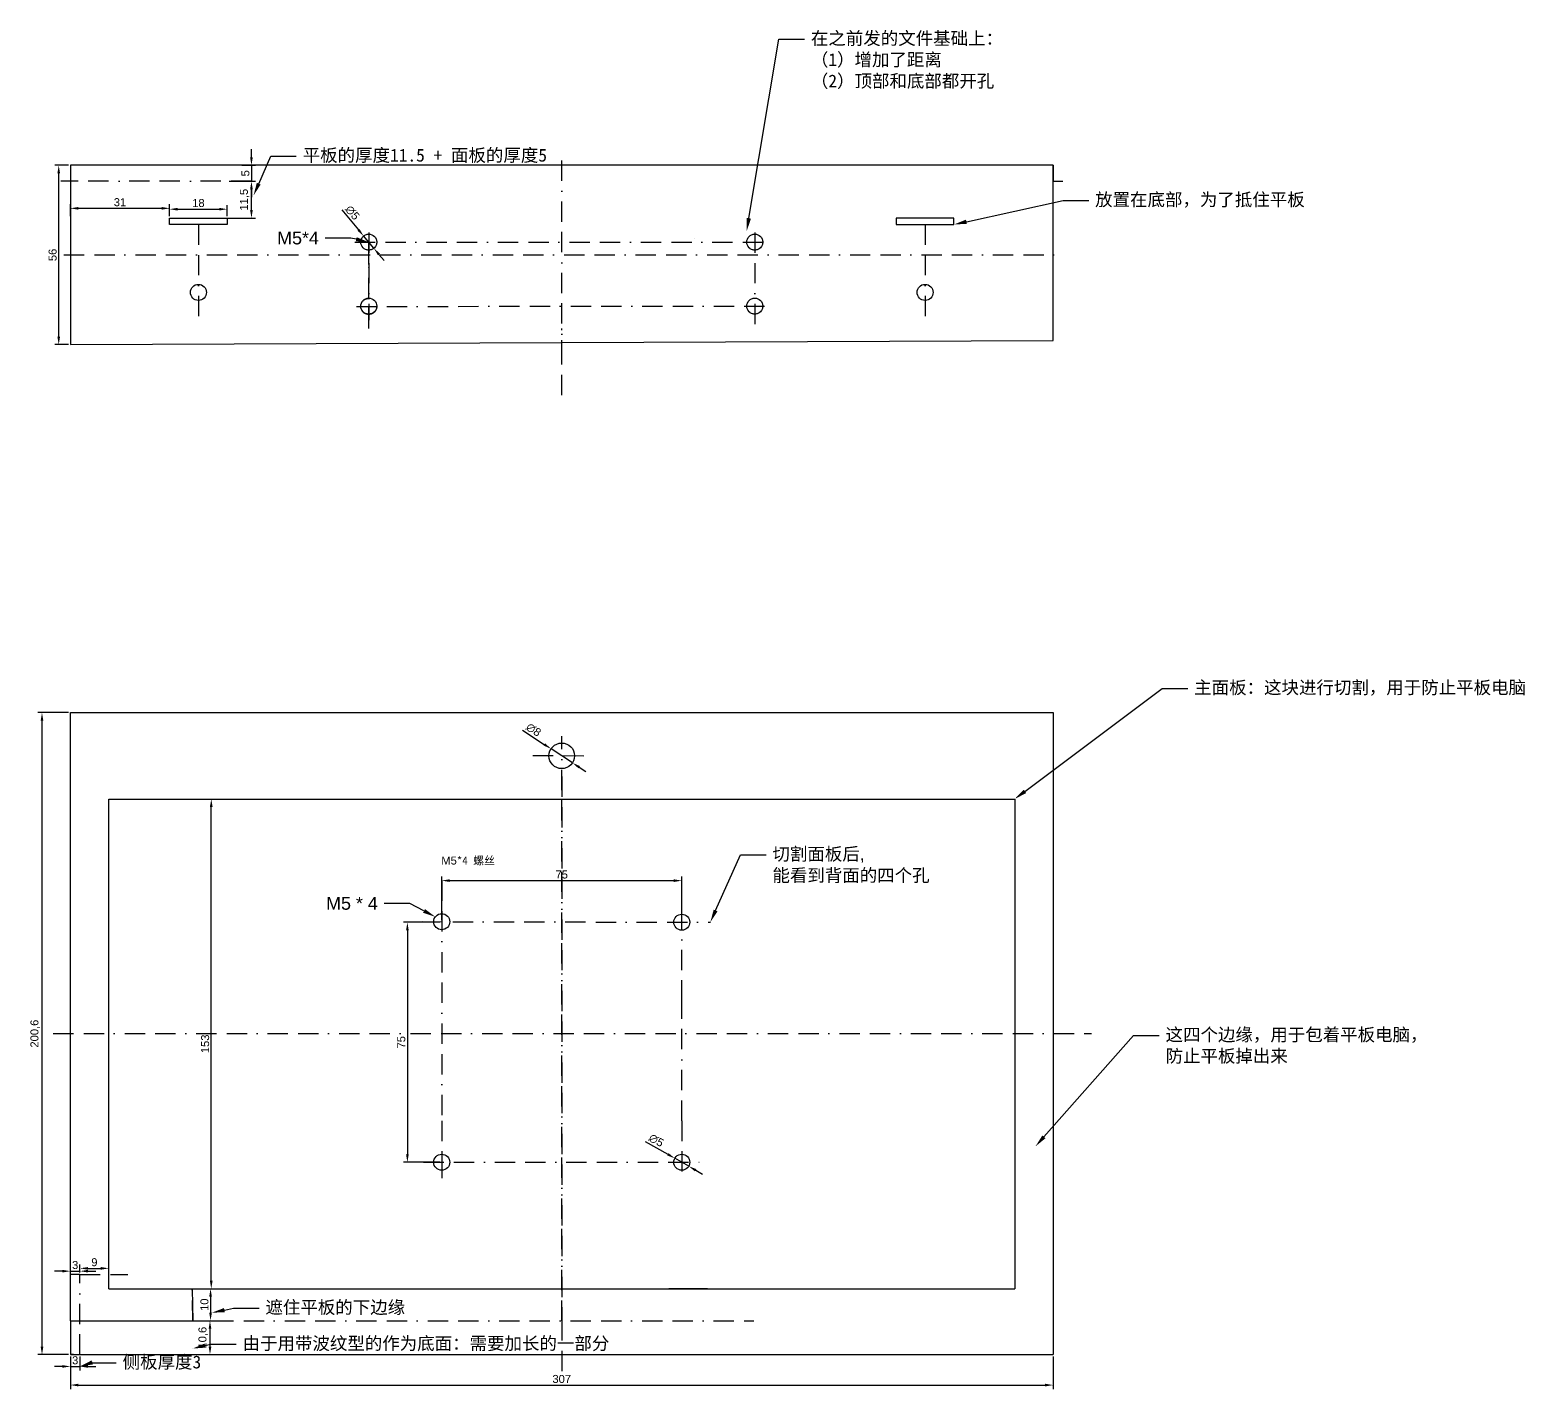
# Model space of a CAD drawing. Header units: millimetres. Extents: x -14 to 718, y 179 to 603.
# Drawn here: x -13.6 to 453.8, y 178.6 to 603.3 of the extents above; entities that cross this region are included whole.
import ezdxf
from ezdxf import colors
from ezdxf.entities.mleader import LeaderData, LeaderLine
from ezdxf.math import Vec2, Vec3

# ---------------------------------------------------------------- set-up
doc = ezdxf.new("R2010")
doc.units = ezdxf.units.MM
doc.linetypes.add('ACAD_ISO02W100', pattern=[15, 12, -3])
doc.linetypes.add('BORDER2', pattern=[22.225, 6.35, -3.175, 6.35, -3.175, 0, -3.175])
doc.layers.add('实线层', color=7, linetype='Continuous', lineweight=30)
doc.layers.add('注释层', color=245, linetype='Continuous', lineweight=30)
for name, color, linetype in [('标注层', 30, 'Continuous'), ('虚线层', 160, 'ACAD_ISO02W100'), ('辅助层', 240, 'BORDER2')]:
    doc.layers.add(name, color=color, linetype=linetype)
doc.styles.get("Standard").update_dxf_attribs({"font": 'arial.ttf'})
doc.dimstyles.new('ISO-25', dxfattribs={"dimtxt": 2.5, "dimasz": 2.5, "dimexe": 1.25, "dimexo": 0.625, "dimtad": 1, "dimtxsty": 'Standard', "dimcen": 2.5, "dimadec": 0, "dimazin": 0, "dimtfac": 1, "dimtmove": 0, "dimatfit": 3, "dimfxl": 1, "dimarcsym": 0})

# ---------------------------------------------------------------- blocks, each defined once
blk = doc.blocks.new('*D33')
at = {"layer": 'Defpoints', "color": 0, "transparency": 16777216}
for p in [(30, 547.56), (-1, 544.5), (30, 544.5)]:
    blk.add_point(p, dxfattribs=at)
at = {"layer": '标注层', "color": 0, "lineweight": -2, "transparency": 16777216}
for p, q in [((-1, 545.12), (-1, 548.81)), ((1.5, 547.56), (27.5, 547.56)), ((30, 545.12), (30, 548.81))]:
    blk.add_line(p, q, dxfattribs=at)
at = {"layer": '标注层', "color": 0, "transparency": 16777216}
for points in [[(1.5, 547.97), (1.5, 547.14), (-1, 547.56)], [(27.5, 547.97), (27.5, 547.14), (30, 547.56)]]:
    blk.add_solid(points, dxfattribs=at)
at = {"layer": '标注层', "color": 0, "transparency": 16777216, "insert": (14.5, 549.46), "char_height": 2.5, "attachment_point": 5}
blk.add_mtext('31', dxfattribs=at)
blk = doc.blocks.new('*D34')
at = {"layer": 'Defpoints', "color": 0, "transparency": 16777216}
for p in [(48, 547.29), (30, 544.5), (48, 544.5)]:
    blk.add_point(p, dxfattribs=at)
at = {"layer": '标注层', "color": 0, "lineweight": -2, "transparency": 16777216}
for p, q in [((30, 545.12), (30, 548.54)), ((32.5, 547.29), (45.5, 547.29)), ((48, 545.12), (48, 548.54))]:
    blk.add_line(p, q, dxfattribs=at)
at = {"layer": '标注层', "color": 0, "transparency": 16777216}
for points in [[(32.5, 547.7), (32.5, 546.87), (30, 547.29)], [(45.5, 547.7), (45.5, 546.87), (48, 547.29)]]:
    blk.add_solid(points, dxfattribs=at)
at = {"layer": '标注层', "color": 0, "transparency": 16777216, "insert": (39, 549.19), "char_height": 2.5, "attachment_point": 5}
blk.add_mtext('18', dxfattribs=at)
blk = doc.blocks.new('*D37')
at = {"layer": 'Defpoints', "color": 0, "transparency": 16777216}
for p in [(37.07, 210), (37.22, 200), (42.79, 200)]:
    blk.add_point(p, dxfattribs=at)
at = {"layer": '标注层', "color": 0, "lineweight": -2, "transparency": 16777216}
for p, q in [((37.7, 210), (44.04, 210)), ((42.79, 207.5), (42.79, 202.5)), ((37.85, 200), (44.04, 200))]:
    blk.add_line(p, q, dxfattribs=at)
at = {"layer": '标注层', "color": 0, "transparency": 16777216}
for points in [[(42.37, 207.5), (43.21, 207.5), (42.79, 210)], [(42.37, 202.5), (43.21, 202.5), (42.79, 200)]]:
    blk.add_solid(points, dxfattribs=at)
at = {"layer": '标注层', "color": 0, "transparency": 16777216, "insert": (40.89, 205), "char_height": 2.5, "attachment_point": 5, "rotation": 90}
blk.add_mtext('10', dxfattribs=at)
blk = doc.blocks.new('*D40')
at = {"layer": 'Defpoints', "color": 0, "transparency": 16777216}
for p in [(115, 324.5), (104.28, 249.5), (115, 249.5)]:
    blk.add_point(p, dxfattribs=at)
at = {"layer": '标注层', "color": 0, "lineweight": -2, "transparency": 16777216}
for p, q in [((114.37, 324.5), (103.03, 324.5)), ((104.28, 322), (104.28, 252)), ((114.37, 249.5), (103.03, 249.5))]:
    blk.add_line(p, q, dxfattribs=at)
at = {"layer": '标注层', "color": 0, "transparency": 16777216}
for points in [[(103.87, 322), (104.7, 322), (104.28, 324.5)], [(103.87, 252), (104.7, 252), (104.28, 249.5)]]:
    blk.add_solid(points, dxfattribs=at)
at = {"layer": '标注层', "color": 0, "transparency": 16777216, "insert": (102.39, 287), "char_height": 2.5, "attachment_point": 5, "rotation": 90}
blk.add_mtext('75', dxfattribs=at)
blk = doc.blocks.new('*D41')
at = {"layer": 'Defpoints', "color": 0, "transparency": 16777216}
for p in [(190, 337.5), (115, 324.5), (190, 324.52)]:
    blk.add_point(p, dxfattribs=at)
at = {"layer": '标注层', "color": 0, "lineweight": -2, "transparency": 16777216}
for p, q in [((115, 325.13), (115, 338.75)), ((117.5, 337.5), (187.5, 337.5)), ((190, 325.14), (190, 338.75))]:
    blk.add_line(p, q, dxfattribs=at)
at = {"layer": '标注层', "color": 0, "transparency": 16777216}
for points in [[(117.5, 337.92), (117.5, 337.08), (115, 337.5)], [(187.5, 337.92), (187.5, 337.08), (190, 337.5)]]:
    blk.add_solid(points, dxfattribs=at)
at = {"layer": '标注层', "color": 0, "transparency": 16777216, "insert": (152.5, 339.4), "char_height": 2.5, "attachment_point": 5}
blk.add_mtext('75', dxfattribs=at)
blk = doc.blocks.new('*D42')
at = {"layer": 'Defpoints', "color": 0, "transparency": 16777216}
for p in [(187.83, 250.74), (192.17, 248.26)]:
    blk.add_point(p, dxfattribs=at)
at = {"layer": '标注层', "color": 0, "lineweight": -2, "transparency": 16777216}
for p, q in [((178.61, 256.03), (185.66, 251.99)), ((192.17, 248.26), (187.83, 250.74)), ((194.34, 247.01), (196.51, 245.77))]:
    blk.add_line(p, q, dxfattribs=at)
at = {"layer": '标注层', "color": 0, "transparency": 16777216}
for points in [[(185.87, 252.35), (185.45, 251.63), (187.83, 250.74)], [(194.55, 247.37), (194.13, 246.65), (192.17, 248.26)]]:
    blk.add_solid(points, dxfattribs=at)
at = {"layer": '标注层', "color": 0, "transparency": 16777216, "insert": (182.03, 256.34), "char_height": 2.5, "attachment_point": 5, "rotation": 330.1764}
blk.add_mtext('∅5', dxfattribs=at)
blk = doc.blocks.new('*D44')
at = {"layer": 'Defpoints', "color": 0, "transparency": 16777216}
for p in [(-4.64, 561), (-1, 561), (-1, 505)]:
    blk.add_point(p, dxfattribs=at)
at = {"layer": '标注层', "color": 0, "lineweight": -2, "transparency": 16777216}
for p, q in [((-1.62, 561), (-5.89, 561)), ((-4.64, 507.5), (-4.64, 558.5)), ((-1.62, 505), (-5.89, 505))]:
    blk.add_line(p, q, dxfattribs=at)
at = {"layer": '标注层', "color": 0, "transparency": 16777216}
for points in [[(-5.06, 558.5), (-4.22, 558.5), (-4.64, 561)], [(-5.06, 507.5), (-4.22, 507.5), (-4.64, 505)]]:
    blk.add_solid(points, dxfattribs=at)
at = {"layer": '标注层', "color": 0, "transparency": 16777216, "insert": (-6.54, 533), "char_height": 2.5, "attachment_point": 5, "rotation": 90}
blk.add_mtext('56', dxfattribs=at)
blk = doc.blocks.new('*D54')
at = {"layer": 'Defpoints', "color": 0, "transparency": 16777216}
for p in [(-1, 189.4), (306, 189.4), (306, 179.89)]:
    blk.add_point(p, dxfattribs=at)
at = {"layer": '标注层', "color": 0, "lineweight": -2, "transparency": 16777216}
for p, q in [((-1, 188.78), (-1, 178.64)), ((306, 188.78), (306, 178.64)), ((1.5, 179.89), (303.5, 179.89))]:
    blk.add_line(p, q, dxfattribs=at)
at = {"layer": '标注层', "color": 0, "transparency": 16777216}
for points in [[(1.5, 180.31), (1.5, 179.47), (-1, 179.89)], [(303.5, 180.31), (303.5, 179.47), (306, 179.89)]]:
    blk.add_solid(points, dxfattribs=at)
at = {"layer": '标注层', "color": 0, "transparency": 16777216, "insert": (152.5, 181.79), "char_height": 2.5, "attachment_point": 5}
blk.add_mtext('307', dxfattribs=at)
blk = doc.blocks.new('*D56')
at = {"layer": 'Defpoints', "color": 0, "transparency": 16777216}
for p in [(-1, 189.4), (2, 189.4), (2, 185.72)]:
    blk.add_point(p, dxfattribs=at)
at = {"layer": '辅助层', "color": 0, "lineweight": -2, "transparency": 16777216}
for p, q in [((-1, 188.78), (-1, 184.47)), ((2, 188.78), (2, 184.47)), ((-3.5, 185.72), (-6, 185.72)), ((-1, 185.72), (2, 185.72)), ((4.5, 185.72), (7, 185.72))]:
    blk.add_line(p, q, dxfattribs=at)
at = {"layer": '辅助层', "color": 0, "transparency": 16777216}
for points in [[(-3.5, 186.13), (-3.5, 185.3), (-1, 185.72)], [(4.5, 186.13), (4.5, 185.3), (2, 185.72)]]:
    blk.add_solid(points, dxfattribs=at)
at = {"layer": '辅助层', "color": 0, "transparency": 16777216, "insert": (0.5, 187.62), "char_height": 2.5, "attachment_point": 5}
blk.add_mtext('3', dxfattribs=at)
blk = doc.blocks.new('*D57')
at = {"layer": 'Defpoints', "color": 0, "transparency": 16777216}
for p in [(-1, 390), (-9.87, 189.4), (-1, 189.4)]:
    blk.add_point(p, dxfattribs=at)
at = {"layer": '标注层', "color": 0, "lineweight": -2, "transparency": 16777216}
for p, q in [((-1.62, 390), (-11.12, 390)), ((-9.87, 387.5), (-9.87, 191.9)), ((-1.62, 189.4), (-11.12, 189.4))]:
    blk.add_line(p, q, dxfattribs=at)
at = {"layer": '标注层', "color": 0, "transparency": 16777216}
for points in [[(-10.28, 387.5), (-9.45, 387.5), (-9.87, 390)], [(-10.28, 191.9), (-9.45, 191.9), (-9.87, 189.4)]]:
    blk.add_solid(points, dxfattribs=at)
at = {"layer": '标注层', "color": 0, "transparency": 16777216, "insert": (-12, 289.7), "char_height": 2.5, "attachment_point": 5, "rotation": 90}
blk.add_mtext('200,6', dxfattribs=at)
blk = doc.blocks.new('*D59')
at = {"layer": 'Defpoints', "color": 0, "transparency": 16777216}
for p in [(51.98, 561), (51.99, 556), (55.57, 556)]:
    blk.add_point(p, dxfattribs=at)
at = {"layer": '标注层', "color": 0, "lineweight": -2, "transparency": 16777216}
for p, q in [((55.57, 563.5), (55.57, 566)), ((52.61, 561), (56.82, 561)), ((55.57, 561), (55.57, 556)), ((52.61, 556), (56.82, 556)), ((55.57, 553.5), (55.57, 551))]:
    blk.add_line(p, q, dxfattribs=at)
at = {"layer": '标注层', "color": 0, "transparency": 16777216}
for points in [[(55.15, 563.5), (55.98, 563.5), (55.57, 561)], [(55.15, 553.5), (55.98, 553.5), (55.57, 556)]]:
    blk.add_solid(points, dxfattribs=at)
at = {"layer": '标注层', "color": 0, "transparency": 16777216, "insert": (53.67, 558.5), "char_height": 2.5, "attachment_point": 5, "rotation": 90}
blk.add_mtext('5', dxfattribs=at)
blk = doc.blocks.new('*D61')
at = {"layer": 'Defpoints', "color": 0, "transparency": 16777216}
for p in [(48, 556), (55.57, 556), (48, 544.5)]:
    blk.add_point(p, dxfattribs=at)
at = {"layer": '标注层', "color": 0, "lineweight": -2, "transparency": 16777216}
for p, q in [((48.63, 556), (56.82, 556)), ((55.57, 547), (55.57, 553.5)), ((48.63, 544.5), (56.82, 544.5))]:
    blk.add_line(p, q, dxfattribs=at)
at = {"layer": '标注层', "color": 0, "transparency": 16777216}
for points in [[(55.15, 553.5), (55.98, 553.5), (55.57, 556)], [(55.15, 547), (55.98, 547), (55.57, 544.5)]]:
    blk.add_solid(points, dxfattribs=at)
at = {"layer": '标注层', "color": 0, "transparency": 16777216, "insert": (53.44, 550.25), "char_height": 2.5, "attachment_point": 5, "rotation": 90}
blk.add_mtext('11,5', dxfattribs=at)
blk = doc.blocks.new('*D67')
at = {"layer": 'Defpoints', "color": 0, "transparency": 16777216}
for p in [(90.6, 538.92), (93.8, 535.08)]:
    blk.add_point(p, dxfattribs=at)
at = {"layer": '标注层', "color": 0, "lineweight": -2, "transparency": 16777216}
for p, q in [((83.79, 547.08), (89, 540.84)), ((93.8, 535.08), (90.6, 538.92)), ((95.4, 533.16), (97, 531.24))]:
    blk.add_line(p, q, dxfattribs=at)
at = {"layer": '标注层', "color": 0, "transparency": 16777216}
for points in [[(89.32, 541.11), (88.68, 540.57), (90.6, 538.92)], [(95.72, 533.43), (95.08, 532.89), (93.8, 535.08)]]:
    blk.add_solid(points, dxfattribs=at)
at = {"layer": '标注层', "color": 0, "transparency": 16777216, "insert": (87.11, 546.18), "char_height": 2.5, "attachment_point": 5, "rotation": 309.8209}
blk.add_mtext('∅5', dxfattribs=at)
blk = doc.blocks.new('*D68')
at = {"layer": 'Defpoints', "color": 0, "transparency": 16777216}
for p in [(1.96, 200), (1.99, 189.4), (42.61, 189.4)]:
    blk.add_point(p, dxfattribs=at)
at = {"layer": '标注层', "color": 0, "lineweight": -2, "transparency": 16777216}
for p, q in [((2.59, 200), (43.86, 200)), ((42.61, 197.5), (42.61, 191.9)), ((2.62, 189.4), (43.86, 189.4))]:
    blk.add_line(p, q, dxfattribs=at)
at = {"layer": '标注层', "color": 0, "transparency": 16777216}
for points in [[(42.2, 197.5), (43.03, 197.5), (42.61, 200)], [(42.2, 191.9), (43.03, 191.9), (42.61, 189.4)]]:
    blk.add_solid(points, dxfattribs=at)
at = {"layer": '标注层', "color": 0, "transparency": 16777216, "insert": (40.49, 194.7), "char_height": 2.5, "attachment_point": 5, "rotation": 90}
blk.add_mtext('10,6', dxfattribs=at)
blk = doc.blocks.new('*D69')
at = {"layer": 'Defpoints', "color": 0, "transparency": 16777216}
for p in [(149.15, 378.69), (155.85, 374.31)]:
    blk.add_point(p, dxfattribs=at)
at = {"layer": '标注层', "color": 0, "lineweight": -2, "transparency": 16777216}
for p, q in [((140.28, 384.51), (147.06, 380.06)), ((155.85, 374.31), (149.15, 378.69)), ((157.94, 372.94), (160.03, 371.57))]:
    blk.add_line(p, q, dxfattribs=at)
at = {"layer": '标注层', "color": 0, "transparency": 16777216}
for points in [[(147.29, 380.41), (146.83, 379.71), (149.15, 378.69)], [(158.17, 373.29), (157.71, 372.59), (155.85, 374.31)]]:
    blk.add_solid(points, dxfattribs=at)
at = {"layer": '标注层', "color": 0, "transparency": 16777216, "insert": (143.7, 384.62), "char_height": 2.5, "attachment_point": 5, "rotation": 326.7753}
blk.add_mtext('∅8', dxfattribs=at)
blk = doc.blocks.new('*D72')
at = {"layer": 'Defpoints', "color": 0, "transparency": 16777216}
for p in [(2, 215.48), (-1, 214.4), (2, 214.4)]:
    blk.add_point(p, dxfattribs=at)
at = {"layer": '标注层', "color": 0, "lineweight": -2, "transparency": 16777216}
for p, q in [((-3.5, 215.48), (-6, 215.48)), ((-1, 215.03), (-1, 216.73)), ((-1, 215.48), (2, 215.48)), ((2, 215.03), (2, 216.73)), ((4.5, 215.48), (7, 215.48))]:
    blk.add_line(p, q, dxfattribs=at)
at = {"layer": '标注层', "color": 0, "transparency": 16777216}
for points in [[(-3.5, 215.9), (-3.5, 215.07), (-1, 215.48)], [(4.5, 215.9), (4.5, 215.07), (2, 215.48)]]:
    blk.add_solid(points, dxfattribs=at)
at = {"layer": '标注层', "color": 0, "transparency": 16777216, "insert": (0.5, 217.39), "char_height": 2.5, "attachment_point": 5}
blk.add_mtext('3', dxfattribs=at)
blk = doc.blocks.new('*D73')
at = {"layer": 'Defpoints', "color": 0, "transparency": 16777216}
for p in [(11, 216.36), (2, 214.4), (11, 214.4)]:
    blk.add_point(p, dxfattribs=at)
at = {"layer": '标注层', "color": 0, "lineweight": -2, "transparency": 16777216}
for p, q in [((2, 215.03), (2, 217.61)), ((4.5, 216.36), (8.5, 216.36)), ((11, 215.03), (11, 217.61))]:
    blk.add_line(p, q, dxfattribs=at)
at = {"layer": '标注层', "color": 0, "transparency": 16777216}
for points in [[(4.5, 216.77), (4.5, 215.94), (2, 216.36)], [(8.5, 216.77), (8.5, 215.94), (11, 216.36)]]:
    blk.add_solid(points, dxfattribs=at)
at = {"layer": '标注层', "color": 0, "transparency": 16777216, "insert": (6.5, 218.26), "char_height": 2.5, "attachment_point": 5}
blk.add_mtext('9', dxfattribs=at)
blk = doc.blocks.new('*D74')
at = {"layer": 'Defpoints', "color": 0, "transparency": 16777216}
for p in [(11, 363), (43.01, 363), (11, 210)]:
    blk.add_point(p, dxfattribs=at)
at = {"layer": '标注层', "color": 0, "lineweight": -2, "transparency": 16777216}
for p, q in [((11.62, 363), (44.26, 363)), ((43.01, 212.5), (43.01, 360.5)), ((11.62, 210), (44.26, 210))]:
    blk.add_line(p, q, dxfattribs=at)
at = {"layer": '标注层', "color": 0, "transparency": 16777216}
for points in [[(42.59, 360.5), (43.43, 360.5), (43.01, 363)], [(42.59, 212.5), (43.43, 212.5), (43.01, 210)]]:
    blk.add_solid(points, dxfattribs=at)
at = {"layer": '标注层', "color": 0, "transparency": 16777216, "insert": (41.11, 286.5), "char_height": 2.5, "attachment_point": 5, "rotation": 90}
blk.add_mtext('153', dxfattribs=at)

msp = doc.modelspace()

# ---------------------------------------------------------------- linework, layer by layer
at = {"layer": '实线层'}
for p, q in [((306, 561), (-1, 561)), ((-1, 561), (-1, 505)), ((306, 506.213), (306, 561)), ((30, 544.5), (48, 544.5)), ((30, 542.5), (30, 544.5)), ((48, 542.5), (30, 542.5)), ((48, 544.5), (48, 542.5)), ((275, 544.5), (257, 544.5)), ((257, 544.5), (257, 542.5)), ((257, 542.5), (275, 542.5)), ((275, 542.5), (275, 544.5)), ((-1, 505), (306, 506.213)), ((-1, 200), (-1, 390)), ((-1, 390), (306, 390)), ((306, 390), (306, 189.4)), ((11, 210), (11, 363)), ((11, 363), (152.5, 363)), ((152.5, 363), (294, 363)), ((294, 363), (294, 210)), ((11, 210), (294, 210)), ((-1, 200), (-1, 189.4)), ((-1, 189.4), (306, 189.4))]:
    msp.add_line(p, q, dxfattribs=at)
for centre, radius in [((92.2, 537), 2.5), ((212.8, 537), 2.5), ((39, 521.3), 2.5), ((266, 521.3), 2.5), ((92.2, 517), 2.5), ((212.8, 517), 2.5), ((152.5, 376.5), 4), ((115, 324.671), 2.5), ((190, 324.518), 2.5), ((115, 249.5), 2.5), ((190, 249.5), 2.5)]:
    msp.add_circle(centre, radius, dxfattribs=at)
at = {"layer": '标注层'}
for p, q in [((194, 538), (194, 538)), ((194, 538), (194, 538)), ((37.073, 210), (37.221, 200))]:
    msp.add_line(p, q, dxfattribs=at)
at = {"layer": '虚线层'}
for p, q in [((107, 210), (122, 210)), ((198, 210), (183, 210))]:
    msp.add_line(p, q, dxfattribs=at)
for centre in [(92.2, 537), (212.8, 537), (92.2, 516.917), (212.8, 516.997)]:
    msp.add_circle(centre, 2.5, dxfattribs=at)
at = {"layer": '辅助层'}
for p, q in [((152.5, 489.204), (152.5, 563.58)), ((306, 561), (306, 556)), ((55.567, 556), (-4, 556)), ((306, 556), (309, 556)), ((39, 542.5), (39, 512.333)), ((48, 544.5), (52, 544.5)), ((275, 544.5), (257, 544.5)), ((266, 542.5), (266, 510.822)), ((92.2, 540), (92.2, 512.654)), ((212.8, 540), (212.8, 510.356)), ((-3.024, 533), (309, 533)), ((87.914, 537), (217.201, 537)), ((92.2, 535), (92.2, 537)), ((92.2, 530), (92.2, 535)), ((92.2, 510), (92.2, 530)), ((88.337, 516.915), (217.2, 517)), ((92.2, 515), (92.2, 517)), ((92.2, 510), (92.2, 515)), ((152.5, 500), (152.5, 510)), ((152.5, 200), (152.5, 382.643)), ((143.512, 376.611), (162.5, 376.5)), ((152.5, 370), (152.5, 200.16)), ((115, 337.5), (115, 262.5)), ((115, 337.5), (115, 324.5)), ((190, 300), (190, 337.5)), ((108.927, 324.684), (198.924, 324.5)), ((190, 262.5), (190, 300)), ((-6.347, 289.7), (318, 289.7)), ((115, 262.5), (115, 249.5)), ((190, 262.5), (190, 244.085)), ((109.276, 249.5), (197.492, 249.5)), ((115, 249.5), (115, 244.5)), ((2, 214.4), (-1, 214.4)), ((2, 189.4), (2, 214.4)), ((2, 214.4), (17, 214.4)), ((37.221, 200), (37.073, 210)), ((-1, 200), (212.553, 200)), ((0, 200), (37.221, 200)), ((152.5, 200.16), (152.5, 182.443)), ((0, 189.4), (-1, 189.4)), ((-1, 189.4), (2, 189.4)), ((0, 189.4), (0, 189.4))]:
    msp.add_line(p, q, dxfattribs=at)

# ---------------------------------------------------------------- texts
at = {"layer": '注释层', "insert": (114.875, 345.015), "char_height": 2.5, "attachment_point": 1}
msp.add_mtext_dynamic_manual_height_columns('M5{\\fSimSun|b0|i0|c134|p2;*4 螺丝}', width=22.86849, gutter_width=12.5, heights=[0], dxfattribs=at)

# ---------------------------------------------------------------- dimensions: what is measured, and where the dimension line sits
at = {"layer": '标注层'}
for base, p1, p2, picture, middle in [((55.567, 556), (51.982, 561), (51.987, 556), '*D59', (53.671, 558.5)), ((-4.639, 561), (-1, 505), (-1, 561), '*D44', (-6.541, 533)), ((55.567, 556), (48, 544.5), (48, 556), '*D61', (53.44, 550.25)), ((-9.868, 189.4), (-1, 390), (-1, 189.4), '*D57', (-11.996, 289.7)), ((104.283, 249.5), (115, 324.5), (115, 249.5), '*D40', (102.386, 287)), ((42.791, 200), (37.073, 210), (37.221, 200), '*D37', (40.89, 205)), ((42.614, 189.4), (1.963, 200), (1.99, 189.4), '*D68', (40.487, 194.7))]:
    dim = msp.add_linear_dim(base=base, p1=p1, p2=p2, angle=90, dimstyle='ISO-25', dxfattribs=at)
    dim.commit()
    dim.dimension.update_dxf_attribs({"geometry": picture, "text_midpoint": middle})
for base, p1, p2, picture, middle in [((30, 547.558), (-1, 544.5), (30, 544.5), '*D33', (14.5, 549.46)), ((48, 547.287), (30, 544.5), (48, 544.5), '*D34', (39, 549.189)), ((190, 337.5), (115, 324.5), (190, 324.518), '*D41', (152.5, 339.396)), ((11, 216.356), (2, 214.4), (11, 214.4), '*D73', (6.5, 218.258)), ((2, 215.485), (-1, 214.4), (2, 214.4), '*D72', (0.5, 217.387)), ((306, 179.889), (-1, 189.4), (306, 189.4), '*D54', (152.5, 181.791))]:
    dim = msp.add_linear_dim(base=base, p1=p1, p2=p2, dimstyle='ISO-25', dxfattribs=at)
    dim.commit()
    dim.dimension.update_dxf_attribs({"geometry": picture, "text_midpoint": middle})
for p1, p2, picture, middle in [((93.801, 535.08), (90.599, 538.92), '*D67', (87.109, 546.184)), ((155.846, 374.308), (149.154, 378.692), '*D69', (143.703, 384.618)), ((192.169, 248.257), (187.831, 250.743), '*D42', (182.033, 256.34))]:
    dim = msp.add_diameter_dim_2p(p1=p1, p2=p2, dimstyle='ISO-25', dxfattribs=at)
    dim.commit()
    dim.dimension.update_dxf_attribs({"geometry": picture, "text_midpoint": middle})
dim = msp.add_aligned_dim(p1=(11, 210), p2=(11, 363), distance=-32.011, dimstyle='ISO-25', dxfattribs=at)
dim.commit()
dim.dimension.update_dxf_attribs({"geometry": '*D74', "text_midpoint": (41.109, 286.5)})
at = {"layer": '辅助层'}
dim = msp.add_linear_dim(base=(2, 185.716), p1=(-1, 189.4), p2=(2, 189.4), dimstyle='ISO-25', dxfattribs=at)
dim.commit()
dim.dimension.update_dxf_attribs({"geometry": '*D56', "text_midpoint": (0.5, 187.618)})

# ---------------------------------------------------------------- leaders
at = {"layer": '标注层'}
ml = msp.add_multileader_mtext('Standard', dxfattribs=at)
ml.set_content('^IM5*4', color=256)
ml.set_leader_properties()
ml.build(insert=Vec2(0, 0))
ctx = ml.context
ctx.base_point, ctx.plane_origin = Vec3(62.278, 538.262), Vec3(92.2, 537)
ctx.text_align_type = 2
notes = []
notes.append((ctx, [(0, (1, 1, 0), (86.638, 538.262), (-1, 0), 8, [(0, [(92.2, 537)], 0, [])])]))
ctx.mtext.insert, ctx.mtext.alignment, ctx.mtext.flow_direction = Vec3(76.638, 540.296), 3, 5
ml = msp.add_multileader_mtext('Standard', dxfattribs=at)
ml.set_content('M5 * 4', color=256)
ml.set_leader_properties()
ml.build(insert=Vec2(0, 0))
ctx = ml.context
ctx.base_point, ctx.plane_origin = Vec3(77.577, 330.372), Vec3(113.009, 326.183)
ctx.text_align_type = 2
notes.append((ctx, [(0, (1, 1, 0), (105.042, 330.372), (-1, 0), 8, [(0, [(113.009, 326.183)], 0, [])])]))
ctx.mtext.insert, ctx.mtext.alignment, ctx.mtext.flow_direction = Vec3(95.042, 332.406), 3, 5
at = {"layer": '注释层'}
ml = msp.add_multileader_mtext('Standard', dxfattribs=at)
ml.set_content('{\\fSimSun|b0|i0|c134|p2;在之前发的文件基础上：\\P（1）增加了距离\\P（2）顶部和底部都开孔}', color=256)
ml.set_leader_properties()
ml.build(insert=Vec2(0, 0))
ctx = ml.context
ctx.base_point, ctx.plane_origin = Vec3(228.33, 600.389), Vec3(204.793, 596.915)
notes.append((ctx, [(0, (1, 1, 0), (220.33, 600.389), (1, 0), 8, [(0, [(210.3, 540.5)], 0, [])])]))
ctx.mtext.insert, ctx.mtext.flow_direction = Vec3(230.33, 602.679), 5
ml = msp.add_multileader_mtext('Standard', dxfattribs=at)
ml.set_content('{\\fSimSun|b0|i0|c134|p2;平板的厚度11.5 + 面板的厚度5}', color=256)
ml.set_leader_properties()
ml.build(insert=Vec2(0, 0))
ctx = ml.context
ctx.base_point, ctx.plane_origin = Vec3(69.573, 563.862), Vec3(56.234, 551.593)
notes.append((ctx, [(0, (1, 1, 0), (61.573, 563.862), (1, 0), 8, [(0, [(56.234, 551.593)], 0, [])])]))
ctx.mtext.insert, ctx.mtext.flow_direction = Vec3(71.573, 566.163), 5
ml = msp.add_multileader_mtext('Standard', dxfattribs=at)
ml.set_content('{\\fSimSun|b0|i0|c134|p2;放置在底部，为了抵住平板}', color=256)
ml.set_leader_properties()
ml.build(insert=Vec2(0, 0))
ctx = ml.context
ctx.base_point, ctx.plane_origin = Vec3(317.124, 550.004), Vec3(275, 542.5)
notes.append((ctx, [(0, (1, 1, 0), (309.124, 550.004), (1, 0), 8, [(0, [(275, 542.5)], 0, [])])]))
ctx.mtext.insert, ctx.mtext.flow_direction = Vec3(319.124, 552.306), 5
ml = msp.add_multileader_mtext('Standard', dxfattribs=at)
ml.set_content('{\\fSimSun|b0|i0|c134|p2;主面板：这块进行切割，用于防止平板电脑}', color=256)
ml.set_leader_properties()
ml.build(insert=Vec2(0, 0))
ctx = ml.context
ctx.base_point, ctx.plane_origin = Vec3(348.067, 397.548), Vec3(294, 363)
notes.append((ctx, [(0, (1, 1, 0), (340.067, 397.548), (1, 0), 8, [(0, [(294, 363)], 0, [])])]))
ctx.mtext.insert, ctx.mtext.flow_direction = Vec3(350.067, 399.85), 5
ml = msp.add_multileader_mtext('Standard', dxfattribs=at)
ml.set_content('{\\fSimSun|b0|i0|c134|p2;切割面板后},\\P{\\fSimSun|b0|i0|c134|p2;能看到背面的四个孔}', color=256)
ml.set_leader_properties()
ml.build(insert=Vec2(0, 0))
ctx = ml.context
ctx.base_point, ctx.plane_origin = Vec3(216.32, 345.534), Vec3(190, 337.5)
notes.append((ctx, [(0, (1, 1, 0), (208.32, 345.534), (1, 0), 8, [(0, [(198.924, 324.5)], 0, [])])]))
ctx.mtext.insert, ctx.mtext.flow_direction = Vec3(218.32, 347.825), 5
ml = msp.add_multileader_mtext('Standard', dxfattribs=at)
ml.set_content('{\\fSimSun|b0|i0|c134|p2;这四个边缘，用于包着平板电脑，\\P防止平板掉出来}', color=256)
ml.set_leader_properties()
ml.build(insert=Vec2(0, 0))
ctx = ml.context
ctx.base_point, ctx.plane_origin = Vec3(339.122, 289.08), Vec3(300.486, 254.46)
notes.append((ctx, [(0, (1, 1, 0), (331.122, 289.08), (1, 0), 8, [(0, [(300.486, 254.46)], 0, [])])]))
ctx.mtext.insert, ctx.mtext.flow_direction = Vec3(341.122, 291.381), 5
ml = msp.add_multileader_mtext('Standard', dxfattribs=at)
ml.set_content('{\\fSimSun|b0|i0|c134|p2;遮住平板的下边缘}', color=256)
ml.set_leader_properties()
ml.build(insert=Vec2(0, 0))
ctx = ml.context
ctx.base_point, ctx.plane_origin = Vec3(57.931, 203.901), Vec3(43.208, 202.5)
notes.append((ctx, [(0, (1, 1, 0), (49.931, 203.901), (1, 0), 8, [(0, [(43.208, 202.5)], 0, [])])]))
ctx.mtext.insert, ctx.mtext.flow_direction = Vec3(59.931, 206.203), 5
ml = msp.add_multileader_mtext('Standard', dxfattribs=at)
ml.set_content('{\\fSimSun|b0|i0|c134|p2;由于用带波纹型的作为底面：需要加长的一部分}', color=256)
ml.set_leader_properties()
ml.build(insert=Vec2(0, 0))
ctx = ml.context
ctx.base_point, ctx.plane_origin = Vec3(50.791, 192.634), Vec3(37.197, 191.307)
notes.append((ctx, [(0, (1, 1, 0), (42.791, 192.634), (1, 0), 8, [(0, [(37.197, 191.307)], 0, [])])]))
ctx.mtext.insert, ctx.mtext.flow_direction = Vec3(52.791, 194.924), 5
ml = msp.add_multileader_mtext('Standard', dxfattribs=at)
ml.set_content('{\\fSimSun|b0|i0|c134|p2;侧板厚度3}', color=256)
ml.set_leader_properties()
ml.build(insert=Vec2(0, 0))
ctx = ml.context
ctx.base_point, ctx.plane_origin = Vec3(13.331, 186.798), Vec3(2, 185.716)
notes.append((ctx, [(0, (1, 1, 0), (5.331, 186.798), (1, 0), 8, [(0, [(2, 185.716)], 0, [])])]))
ctx.mtext.insert, ctx.mtext.flow_direction = Vec3(15.331, 189.1), 5
for ctx, leaders in notes:
    for number, flags, end, landing, length, lines in leaders:
        leader = LeaderData()
        leader.index, (leader.has_last_leader_line, leader.has_dogleg_vector, leader.attachment_direction) = number, flags
        leader.last_leader_point, leader.dogleg_vector, leader.dogleg_length = Vec3(end), Vec3(landing), length
        for number, points, colour, breaks in lines:
            line = LeaderLine()
            line.index, line.vertices, line.color, line.breaks = number, Vec3.list(points), colors.encode_raw_color(colour), breaks
            leader.lines.append(line)
        ctx.leaders.append(leader)

doc.saveas('drawing.dxf')
